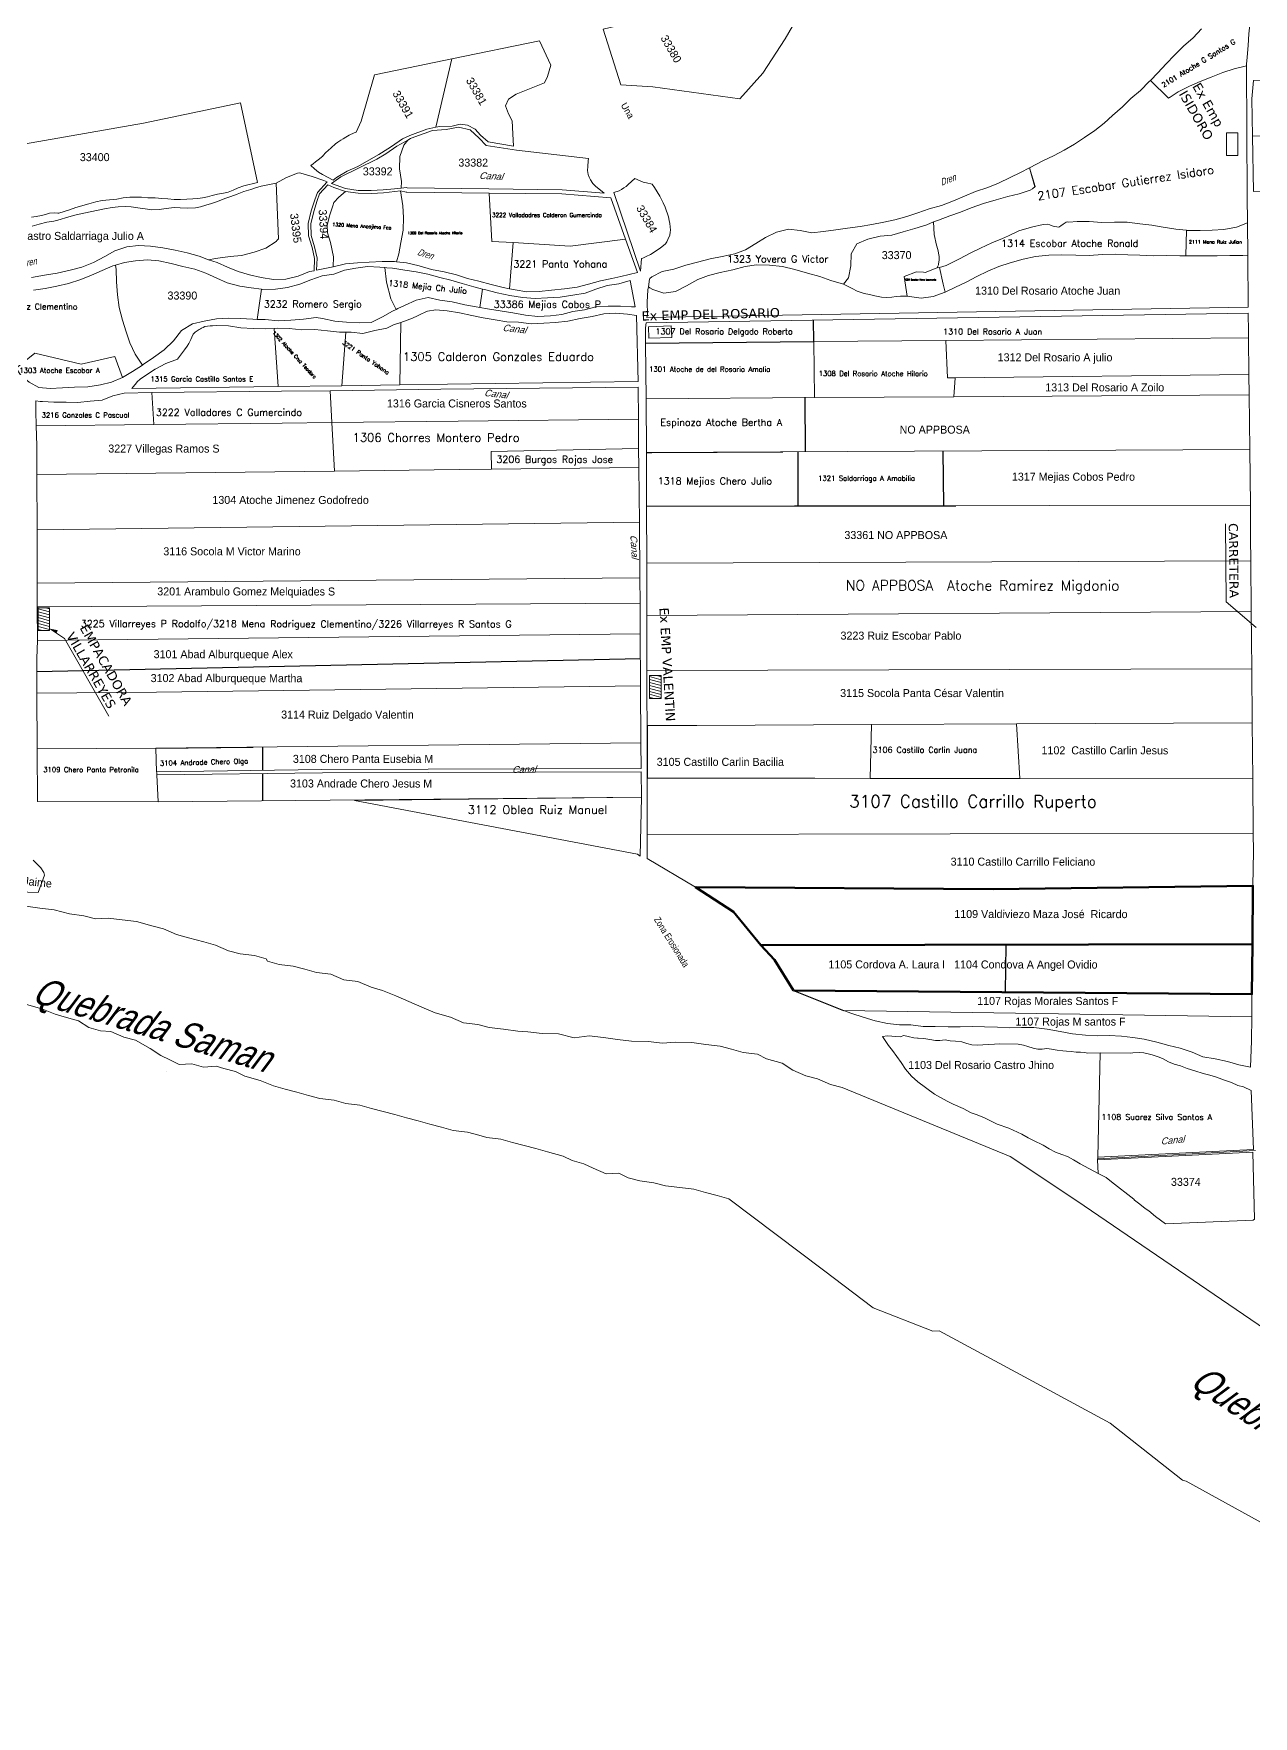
# Model space of a CAD drawing. Header units: metres. Extents: x 278 to 15006, y -2322 to 4522.
# Drawn here: x 11308 to 12379, y -2153 to -676 of the extents above; entities that cross this region are included whole.
import ezdxf

# ---------------------------------------------------------------- set-up
doc = ezdxf.new("R2010")
doc.units = ezdxf.units.M
doc.header["$LTSCALE"] = 25.4
doc.header["$MEASUREMENT"] = 0
for name, color, linetype in [('05', 7, 'Continuous'), ('24', 7, 'Continuous'), ('51', 7, 'Continuous'), ('52', 7, 'Continuous'), ('PARCELAS', 3, 'Continuous'), ('TXTPARCEL', 7, 'Continuous')]:
    doc.layers.add(name, color=color, linetype=linetype)
for name, color, linetype, lineweight in [('cable via', 32, 'Continuous', 30), ('MANZANAS', 6, 'Continuous', 18), ('MARGEN', 224, 'Continuous', 60)]:
    doc.layers.add(name, color=color, linetype=linetype, lineweight=lineweight)
doc.styles.add('L120', font='simplex', dxfattribs={"height": 3})
doc.styles.add('L140', font='simplex', dxfattribs={"height": 3.6})
doc.styles.add('L175', font='simplex', dxfattribs={"height": 4.4})
doc.styles.add('L200', font='simplex', dxfattribs={"height": 5.1})
doc.styles.add('L240', font='simplex', dxfattribs={"height": 6.1})
doc.styles.add('L290', font='simplex', dxfattribs={"height": 7.4})
doc.styles.add('L350', font='simplex', dxfattribs={"height": 8.9})
doc.styles.add('L425', font='simplex', dxfattribs={"height": 10.8})
doc.styles.add('L50', font='simplex', dxfattribs={"height": 1.3})
doc.styles.add('ROMANS', font='romans.shx')

msp = doc.modelspace()

# ---------------------------------------------------------------- hatches: boundary and pattern name
at = {"layer": 'cable via', "lineweight": 20}
h = msp.add_hatch(dxfattribs=at)
h.set_pattern_fill('ANSI31', color=0, scale=20, angle=-60.1371, style=0)
h.set_pattern_definition([(344.86287, (9938.3109, -86.5238), (0.6528253, 2.413259), [])])
h.paths.add_polyline_path([(11321.9, -1179.8), (11311.9, -1179.8), (11311.9, -1199.8), (11321.9, -1199.8)])
msp.add_hatch(color=0, dxfattribs=at).paths.add_polyline_path([(11327.7, -1201.8), (11328.7, -1199.7), (11322.7, -1198.5)])
h = msp.add_hatch(dxfattribs=at)
h.set_pattern_fill('ANSI31', color=0, scale=20, angle=-60.1371, style=0)
h.set_pattern_definition([(344.86287, (10475.282, -146.0172), (0.6528253, 2.413259), [])])
h.paths.add_polyline_path([(11858.9, -1239.3), (11848.9, -1239.3), (11848.9, -1259.3), (11858.9, -1259.3)])

# ---------------------------------------------------------------- linework, layer by layer
at = {"layer": '05', "color": 0, "linetype": 'Continuous', "lineweight": 13}
for p, q in [((11625.9, -1520.5), (11614.4, -1515.6)), ((11637.4, -1525.4), (11625.9, -1520.5)), ((11425, -1587.1), (11424.8, -1587)), ((12242.3, -1663.6), (12380.8, -1656.3))]:
    msp.add_line(p, q, dxfattribs=at)
for points in [[(11614.4, -1515.6), (11604.2, -1512.8), (11592.7, -1507.9), (11580.3, -1506.3), (11568.8, -1501.4), (11556.4, -1499.9), (11546.2, -1497.1), (11535.9, -1494.3), (11523.5, -1492.8), (11513.3, -1490), (11512, -1487.9), (11501.8, -1485.1), (11489.4, -1483.6), (11479.2, -1480.8), (11467.7, -1475.9), (11457.4, -1473.1), (11443.8, -1469.4), (11433.5, -1466.6), (11422.1, -1461.7), (11411.8, -1458.9), (11398.2, -1455.2), (11385.8, -1453.7), (11373.4, -1452.2), (11362.2, -1452.8), (11352, -1450.1), (11339.5, -1448.5), (11325.9, -1444.9), (11313.5, -1443.3), (11301.1, -1441.8)], [(11301.6, -1528), (11315.2, -1531.7), (11326.7, -1536.6), (11336.9, -1539.4), (11347.2, -1542.2), (11356.5, -1548.3), (11366.7, -1551.1), (11375.7, -1551.7), (11387.2, -1556.7), (11397.5, -1559.4), (11410.2, -1566.5), (11419.5, -1572.7), (11427.6, -1576.7), (11435.6, -1580.7), (11446.8, -1580.1), (11457, -1582.9), (11468.2, -1582.2), (11475, -1584.1), (11485.3, -1586.9), (11493.3, -1590.9), (11507, -1594.6), (11518.5, -1599.5), (11528.7, -1602.3), (11539, -1605), (11549.2, -1607.8), (11559.4, -1610.6), (11571.8, -1612.1), (11582.1, -1614.9), (11594.5, -1616.4), (11604.7, -1619.2), (11615, -1621.9), (11625.2, -1624.7), (11635.4, -1627.5), (11645.7, -1630.2), (11655.9, -1633), (11666.1, -1635.8), (11676.4, -1638.6), (11688.8, -1640.1), (11699, -1642.8), (11705.9, -1644.7), (11718.3, -1646.2), (11728.5, -1649), (11738.7, -1651.8), (11749, -1654.5), (11759.2, -1657.3), (11772.9, -1661), (11780.9, -1665), (11791.2, -1667.8), (11799.2, -1671.8), (11810.7, -1676.7), (11821.9, -1676.1), (11830, -1680.1), (11840.2, -1682.9), (11852.6, -1684.4), (11862.9, -1687.2), (11875.3, -1688.7), (11887.7, -1690.2), (11897.9, -1693), (11908.1, -1695.7), (11918.4, -1698.5)], [(11898.3, -1563.1), (11885.9, -1561.5), (11871.3, -1561.2), (11860.1, -1561.9), (11847.7, -1560.4), (11833.1, -1560.1), (11820.7, -1558.6), (11808.3, -1557), (11795.9, -1555.5), (11782.6, -1557.4), (11768.9, -1553.7), (11754.4, -1553.4), (11741.9, -1551.9), (11733, -1551.3), (11720.5, -1549.8), (11708.1, -1548.2), (11697.9, -1545.5), (11685.5, -1544), (11674, -1539), (11660.4, -1535.3), (11648.9, -1530.4), (11637.4, -1525.4)], [(11898.3, -1563.1), (11910.7, -1564.6), (11920.9, -1567.3), (11931.1, -1570.1), (11943.5, -1571.6), (11951.6, -1575.7), (11965.3, -1579.4), (11974.6, -1585.5), (11986.1, -1590.5), (11996.3, -1593.2), (12007.8, -1598.2), (12018, -1600.9)], [(12018, -1600.9), (12165.5, -1661.5), (12224, -1700.3), (12434, -1843.5), (12589, -1947.7), (12594, -1956.4), (12688.4, -2020.4), (12771, -2073.8)], [(12045.1, -1794.2), (12001.6, -1761.3), (11918.4, -1698.5), (11908.1, -1695.7), (11897.9, -1693), (11887.7, -1690.2), (11875.3, -1688.7), (11862.9, -1687.2), (11852.6, -1684.4)], [(12045.1, -1794.2), (12097.5, -1814.7), (12103.1, -1814.4), (12178.2, -1854.9), (12253.4, -1895.4), (12316.7, -1945.5), (12320.1, -1946.4), (12391.9, -1985.9), (12449.6, -2016.2), (12511.4, -2058.6), (12567.3, -2095.6), (12577.8, -2104), (12643.4, -2152.9)]]:
    msp.add_lwpolyline(points, dxfattribs=at)
at = {"layer": '24', "color": 0, "linetype": 'Continuous', "lineweight": 13}
msp.add_line((12103.3, -881), (12101.3, -881.5), dxfattribs=at)
at = {"layer": 'cable via', "color": 0, "lineweight": 20}
for p, q in [((12354.7, -1106), (12355.2, -1174.6)), ((12355.2, -1174.6), (12381.4, -1197)), ((11335.1, -1206.7), (11322.7, -1198.5)), ((11322.7, -1198.5), (11328.7, -1199.7)), ((11328.7, -1199.7), (11327.7, -1201.8)), ((11374, -1274.8), (11335.1, -1206.7))]:
    msp.add_line(p, q, dxfattribs=at)
for points in [[(12355.4, -762.8), (12365.4, -762.8), (12365.4, -782.8), (12355.4, -782.8)], [(11848.3, -943.2), (11847.9, -933.2), (11867.8, -932.4), (11868.3, -942.4)], [(11311.9, -1179.8), (11321.9, -1179.8), (11321.9, -1199.8), (11311.9, -1199.8)], [(11848.9, -1239.3), (11858.9, -1239.3), (11858.9, -1259.3), (11848.9, -1259.3)]]:
    msp.add_lwpolyline(points, close=True, dxfattribs=at)
at = {"layer": 'MANZANAS', "color": 0, "linetype": 'Continuous', "lineweight": 13}
msp.add_line((12103.3, -881), (12101.3, -881.5), dxfattribs=at)
at = {"layer": 'MARGEN', "color": 0, "linetype": 'Continuous', "lineweight": 13}
msp.add_lwpolyline([(11846.3, -1140.7), (12376.7, -1138.6), (12376.4, -1119), (12376.4, -1089.7), (11846.2, -1090.6), (11846.3, -1140.7)], close=True, dxfattribs=at)
at = {"layer": 'PARCELAS', "color": 0}
for p, q in [((11993, -946.1), (11992.7, -927.3)), ((11845.3, -947.4), (11993, -946.1)), ((11845.3, -947.4), (11845.3, -947.4)), ((11845.3, -947.4), (11845.3, -947.4)), ((11985.9, -1042.7), (11985.6, -994.9)), ((11993.8, -995.3), (11993.8, -995.3)), ((11993.8, -995.3), (11993.8, -995.3)), ((11993.8, -995.3), (11993.8, -995.3)), ((11993.8, -995.3), (11993.8, -995.3)), ((11846.1, -1043.4), (11846.1, -1043.4)), ((11846.1, -1043.4), (11846.1, -1043.4)), ((11846.1, -1043.4), (11846.1, -1043.4)), ((11846.1, -1043.4), (11846.1, -1043.4)), ((11846.1, -1043.4), (11846.1, -1043.4)), ((11846.1, -1043.4), (11846.1, -1043.4)), ((11846.1, -1043.4), (11846.1, -1043.4)), ((11846.1, -1043.4), (11846.1, -1043.4)), ((11846.1, -1043.4), (11846.1, -1043.4)), ((11846.1, -1043.4), (11846.1, -1043.4)), ((11846.1, -1043.4), (11846.1, -1043.4)), ((11846.1, -1043.4), (11846.1, -1043.4)), ((11846.1, -1043.4), (11846.1, -1043.4)), ((11846.1, -1043.4), (11846.1, -1043.4)), ((11846.1, -1043.4), (11846.1, -1043.4)), ((11846.1, -1043.4), (11846.1, -1043.4)), ((11846.1, -1043.4), (11846.1, -1043.4)), ((11846.1, -1043.4), (11846.1, -1043.4)), ((11846.1, -1043.4), (11846.1, -1043.4)), ((11846.1, -1043.4), (11846.1, -1043.4)), ((11846.1, -1043.4), (11846.1, -1043.4)), ((11846.1, -1043.4), (11846.1, -1043.4)), ((11846.1, -1043.4), (11846.1, -1043.4)), ((11846.1, -1043.4), (11846.1, -1043.4)), ((11846.1, -1043.4), (11846.1, -1043.4)), ((11846.1, -1043.4), (11846.1, -1043.4)), ((11846.1, -1043.4), (11846.1, -1043.4)), ((11846.1, -1043.4), (11846.1, -1043.4)), ((11846.1, -1043.4), (11846.1, -1043.4)), ((11846.1, -1043.4), (11846.1, -1043.4)), ((11846.1, -1043.4), (11846.1, -1043.4)), ((11846.1, -1043.4), (11846.1, -1043.4)), ((11846.1, -1043.4), (11846.1, -1043.4)), ((11846.1, -1043.4), (11846.1, -1043.4)), ((11846.1, -1043.4), (11846.1, -1043.4)), ((11846.1, -1043.4), (11846.1, -1043.4)), ((11846.1, -1043.4), (11846.1, -1043.4)), ((11846.1, -1043.4), (11846.1, -1043.4)), ((11846.1, -1043.4), (11846.1, -1043.4)), ((11846.1, -1043.4), (11846.1, -1043.4)), ((11846.1, -1043.4), (11846.1, -1043.4)), ((11846.1, -1043.4), (11846.1, -1043.4)), ((11846.1, -1043.4), (11846.1, -1043.4)), ((11846.1, -1043.4), (11850.9, -1043.4)), ((11850.9, -1043.4), (11965.9, -1042.8)), ((11979.4, -1090.3), (11979.3, -1042.8)), ((12107.2, -1090.2), (12106.6, -1042.1)), ((12126.6, -1042), (12126.6, -1042)), ((11846.2, -1090.6), (11976.1, -1090.4)), ((11976.1, -1090.4), (12117.9, -1090.2)), ((11976.1, -1090.4), (11976.1, -1090.4)), ((12117.9, -1090.2), (12117.9, -1090.2)), ((11311.9, -1179.8), (11311.1, -1178.8)), ((11311.1, -1178.8), (11311.1, -1178.8)), ((11311.1, -1178.8), (11311.1, -1178.8)), ((11311.1, -1178.8), (11311.1, -1178.8)), ((11311.1, -1178.8), (11311.1, -1178.8)), ((11311.1, -1178.8), (11311.1, -1178.8)), ((11311.2, -1208.5), (11311.2, -1208.5)), ((11311.2, -1208.5), (11311.2, -1208.5)), ((11311.2, -1208.5), (11311.2, -1208.5)), ((11311.2, -1208.5), (11311.2, -1208.5)), ((11311.2, -1208.5), (11311.2, -1208.5)), ((11311.2, -1208.5), (11311.2, -1208.5)), ((11311.2, -1208.5), (11311.2, -1208.5)), ((11311.2, -1208.5), (11311.2, -1208.5)), ((11311.2, -1208.5), (11311.2, -1208.5)), ((11311.2, -1208.5), (11311.2, -1208.5)), ((11311.2, -1208.5), (11311.2, -1208.5)), ((11311.2, -1208.5), (11311.2, -1208.5)), ((11311.2, -1208.5), (11311.2, -1208.5)), ((11311.2, -1208.5), (11311.2, -1208.5)), ((11311.2, -1208.5), (11311.2, -1208.5)), ((11311.2, -1208.5), (11311.2, -1208.5)), ((11311.2, -1208.5), (11311.2, -1208.5)), ((11311.2, -1208.5), (11311.2, -1208.5)), ((11311.2, -1208.5), (11311.2, -1208.5)), ((11311.2, -1208.5), (11311.2, -1208.5)), ((11311.2, -1208.5), (11311.2, -1208.5)), ((11311.2, -1208.5), (11311.2, -1208.5)), ((11415.3, -1303), (11500.6, -1302)), ((11946.5, -1475.8), (11946.5, -1475.8)), ((11946.5, -1475.8), (11946.5, -1475.8)), ((12161.3, -1517), (12161.9, -1475.8)), ((11975.1, -1515.8), (12019.2, -1533.4)), ((11975.1, -1515.8), (12110.6, -1516.9))]:
    msp.add_line(p, q, dxfattribs=at)
at = {"layer": 'PARCELAS', "color": 0, "linetype": 'Continuous', "lineweight": 13}
for p, q in [((11309.8, -1007.1), (11309.9, -998.2)), ((11309.9, -998.2), (11313.8, -998.6)), ((11313.8, -998.6), (11315.6, -998.7)), ((11315.6, -998.7), (11325.8, -999.4)), ((11325.8, -999.4), (11336.4, -999.2)), ((11336.4, -999.2), (11346.8, -999.7)), ((11346.8, -999.7), (11357.7, -998.5)), ((11357.7, -998.5), (11368, -997.4)), ((11368, -997.4), (11377.5, -993.7)), ((11377.5, -993.7), (11387.4, -991.3)), ((11387.4, -991.3), (11411.6, -990.9)), ((11411.6, -990.9), (11413.4, -1019)), ((11310.1, -1020.1), (11309.8, -1007.1)), ((11413.4, -1019), (11310.1, -1020.1)), ((11413.4, -1019), (11413.4, -1019))]:
    msp.add_line(p, q, dxfattribs=at)
at = {"layer": 'PARCELAS', "color": 2}
for p, q in [((11846.8, -1283.4), (11846.7, -1329.2)), ((11508.8, -1302.1), (11508.8, -1322.4)), ((11508.8, -1325.2), (11509, -1349.3))]:
    msp.add_line(p, q, dxfattribs=at)
at = {"layer": 'PARCELAS', "color": 0, "linetype": 'Continuous', "lineweight": 13}
for points in [[(11928.1, -732.9), (11851.8, -722.5), (11823.6, -720.8), (11808, -671.8), (11972.5, -632.6), (11982, -656.2), (11968, -680.3), (11948.4, -710.4), (11928.1, -732.9)], [(11661, -758), (11675.3, -698), (11752.2, -682.2), (11762.2, -703.4), (11759.3, -713.4), (11756.7, -719), (11731.6, -729), (11724.9, -733.3), (11722.2, -739.3), (11724.9, -746.3), (11728.3, -752.2), (11728.7, -763.6), (11729.4, -774.6), (11707.2, -770.7), (11700.3, -765), (11695.7, -759.5), (11689, -756.2), (11682.4, -755.3), (11675.5, -756.9), (11664.7, -757.3), (11661, -758)], [(11675.3, -698), (11661, -758), (11653.1, -759.6), (11638.2, -765.1), (11638.2, -765.1), (11631.9, -768.1), (11622.1, -774.9), (11613.3, -780.4), (11611.1, -781.8), (11602.4, -786.8), (11592.5, -792.3), (11583.4, -796.6), (11574, -802.1), (11571.1, -804.5), (11561.7, -799.3), (11558.2, -797.5), (11554.6, -794.6), (11551.5, -791.4), (11553.4, -790.1), (11555.4, -788.3), (11557.7, -786.5), (11561.8, -783.2), (11561.8, -783.2), (11561.9, -783.1), (11564.6, -780.2), (11566.6, -778.3), (11569.2, -775.9), (11573, -772.6), (11575, -771), (11577.6, -769.4), (11579.8, -768), (11582, -766.7), (11585.1, -765), (11589.5, -762.9), (11591.3, -762.3), (11595.5, -752.5), (11607.4, -712), (11645.7, -704.1), (11675.3, -698)], [(12288.6, -716.8), (12287.6, -717.8), (12279.9, -725.7), (12271.4, -732.8), (12264.2, -739.9), (12255.4, -747.5), (12248, -754.5), (12239.9, -760.7), (12230.9, -766.9), (12221.9, -772.8), (12212.9, -778.2), (12203.6, -783), (12194.3, -787.5), (12182.4, -793.6), (12187.5, -810), (12185.1, -812.1), (12183.2, -813.3), (12173.4, -816.5), (12163.4, -818.7), (12153.2, -821.7), (12142.1, -824.8), (12131.2, -828.6), (12121.8, -832.6), (12112.4, -835.6), (12102.5, -839.6), (12098.1, -841), (12098.7, -852.2), (12100.9, -861.5), (12102, -865.3), (12103, -871.5), (12103, -874), (12102.8, -876.8), (12102.6, -877.5), (12102.5, -878.1), (12102.5, -878.7), (12102.4, -879.4), (12102, -880), (12101.3, -881.5), (12103.3, -881), (12109.3, -879.4), (12111.7, -878.2), (12121, -873.5), (12130.3, -868.6), (12139.4, -864.2), (12149.4, -859.5), (12158.8, -855.6), (12164.1, -853.4), (12173, -848.9), (12184.2, -845.8), (12194.6, -843.2), (12198.2, -842.9), (12200.3, -843.5), (12202.4, -844.4), (12204.2, -845), (12206.6, -845.5), (12208.3, -845.6), (12209.9, -844.6), (12212.1, -843), (12214.6, -841.4), (12216.2, -840.9), (12216.9, -841.3), (12224.3, -840.8), (12234.8, -840.6), (12246.1, -841.6), (12257.2, -841.3), (12268.3, -841.4), (12279.3, -842.8), (12289.9, -843.8), (12299.9, -845.6), (12311, -847.3), (12320.3, -848.4), (12321, -848.5), (12332.2, -848.7), (12343, -848.2), (12353, -847.6), (12364.2, -845.7), (12373.8, -841.9), (12373.6, -818.8), (12373.1, -704), (12362.1, -706.6), (12352.3, -710), (12342, -714), (12332.3, -717.8), (12323, -721.8), (12313.1, -726.9), (12306, -731.5), (12305.5, -731.8), (12304.6, -732.4), (12288.6, -716.8)], [(12379.2, -716.9), (12486.1, -715.1), (12694.9, -711.6), (12910.4, -706.4), (12910.1, -754.5), (12910.3, -755.8), (12378.3, -765.8), (12377.8, -733.1), (12379.2, -716.9)], [(11809, -815.9), (11801.4, -809.7), (11799.1, -807.4), (11796.9, -804), (11795.7, -801.7), (11794.8, -799.5), (11794.2, -795.9), (11794.6, -792.3), (11795, -787.5), (11795.2, -785.3), (11795.1, -785.3), (11732, -778.2), (11705.2, -774), (11699.3, -767.4), (11691.2, -760.1), (11680.9, -758), (11670.1, -759.8), (11658.2, -760.8), (11639.5, -767.5), (11639, -767.8), (11636.4, -769.2), (11633.1, -773.8), (11629.4, -783.7), (11629.2, -794.6), (11631.1, -805.7), (11630.8, -811.3), (11635.3, -810.9), (11636.1, -811), (11707.8, -812), (11772, -812.8), (11809, -815.9)], [(12910.3, -755.8), (12378.3, -765.8), (12379.1, -814.3), (12691.8, -807.9), (12910.8, -803.4), (12910.3, -755.8)], [(11636.4, -769.2), (11633.1, -773.8), (11629.4, -783.7), (11629.2, -794.6), (11631.1, -805.7), (11630.8, -811.3), (11624.9, -811.9), (11614.8, -813), (11604.3, -813.6), (11593, -813.4), (11581.8, -811.7), (11569.6, -807.3), (11577.6, -801.6), (11609.4, -786.1), (11617.2, -781.2), (11626.8, -774.5), (11636.4, -769.2)], [(12182.4, -793.6), (12174.7, -797.7), (12165.5, -802.2), (12155.1, -807), (12145.9, -810.8), (12135, -814.4), (12125.5, -818.4), (12115.6, -822.5), (12105.3, -826.5), (12094.4, -829.6), (12084.3, -833.1), (12074.7, -836.4), (12064.2, -839.2), (12054.5, -841.4), (12043.9, -843.4), (12033.7, -845), (12022.7, -846.5), (12012.3, -848), (12001.6, -849.5), (11991.3, -850.5), (11981.1, -848.5), (11970.7, -847.5), (11960.2, -850), (11950.5, -854.6), (11942, -860), (11933.2, -865.7), (11923.6, -869.2), (11912.6, -871.4), (11902.1, -873.4), (11891, -876.3), (11880.7, -879.1), (11870.1, -882.5), (11860, -884.5), (11850.8, -889.2), (11849, -890.8), (11848.9, -891.3), (11847.9, -897.9), (11849, -898.8), (11851.6, -900.3), (11861.3, -903.6), (11871.5, -902), (11881.4, -897.2), (11891.1, -891.7), (11900.7, -888.1), (11910.8, -885.6), (11921.9, -883.2), (11932.7, -880.1), (11942.8, -878.7), (11954, -878.9), (11965.5, -880.3), (11976.5, -882.8), (11987.4, -886.1), (11998.4, -889), (12007.9, -892.4), (12019, -895.7), (12023.6, -890.2), (12025.5, -879.5), (12025.8, -869.2), (12030.9, -860.4), (12040.4, -856.1), (12051.2, -853.6), (12061.5, -852.7), (12071.6, -849.9), (12081.9, -846.9), (12092.4, -843.6), (12098.1, -841), (12102.5, -839.6), (12112.4, -835.6), (12121.8, -832.6), (12131.2, -828.6), (12142.1, -824.8), (12153.2, -821.7), (12163.4, -818.7), (12173.4, -816.5), (12183.2, -813.3), (12185.1, -812.1), (12187.2, -810.2), (12182.4, -793.6)], [(11461.5, -874.2), (11467.5, -873.1), (11469.7, -872.8), (11480.5, -871.4), (11490.6, -870.4), (11501.6, -867.5), (11511.7, -864.1), (11520.8, -858.3), (11521.9, -857.1), (11523, -856), (11520.9, -807.1), (11530.1, -802), (11539.6, -798.2), (11541.7, -798.1), (11542.6, -798.3), (11552.6, -801.3), (11562.8, -804.6), (11565.8, -805.8), (11557.1, -815.2), (11554.8, -821.6), (11551.8, -831.4), (11549.1, -842.4), (11549.4, -853.3), (11552.5, -863.5), (11554.7, -873.1), (11554.3, -883.9), (11550.2, -884.7), (11540.1, -888.6), (11529.5, -891.4), (11518.5, -891.7), (11507.8, -889.8), (11497.5, -887.5), (11487.5, -884.7), (11478.2, -880.7), (11469.1, -876.6), (11461.5, -874.2)], [(11571, -880.4), (11571.4, -871.6), (11568.5, -859.2), (11565.9, -850.7), (11565.7, -844.2), (11567.8, -835.8), (11570.6, -826.8), (11571.6, -823.9), (11576, -819.2), (11581.7, -814.4), (11571.5, -810.7), (11566.2, -808.6), (11559, -816.3), (11556.9, -822.3), (11553.9, -831.9), (11551.3, -842.7), (11551.6, -853), (11554.6, -862.9), (11556.9, -872.9), (11556.4, -883.4), (11571, -880.4)], [(11840.8, -884.3), (11841.6, -873.1), (11842.9, -872.8), (11845.9, -871.4), (11849.6, -869.7), (11858.2, -864.1), (11862.8, -860.4), (11864.1, -858.4), (11865, -856.6), (11866.6, -852.8), (11867, -850.1), (11867.2, -848.3), (11867, -845.5), (11866.6, -842.3), (11866.1, -839.8), (11865.4, -836.7), (11862.5, -828), (11860.8, -824.2), (11857.9, -818.4), (11853.2, -810.9), (11851, -807.8), (11846.1, -806.8), (11843.3, -806.1), (11835.8, -802.8), (11829.9, -808.3), (11828.2, -809.9), (11826.2, -811.2), (11824.1, -812.5), (11822, -813.8), (11817.3, -815.3), (11840.8, -884.3)], [(11571, -880.4), (11571.4, -871.6), (11568.5, -859.2), (11565.9, -850.7), (11565.7, -844.2), (11567.8, -835.8), (11570.6, -826.8), (11571.6, -823.9), (11576, -819.2), (11581.7, -814.4), (11593, -815.9), (11604.5, -816.2), (11615.1, -815.6), (11630.2, -813.9), (11632.2, -826.9), (11632.7, -837.1), (11632.3, -848.2), (11630.4, -859), (11628.5, -869.1), (11626.7, -876), (11624.7, -875.8), (11614.1, -875.8), (11602.7, -876.3), (11592.4, -876.9), (11581.7, -877.8), (11571, -880.4)], [(11728.9, -859.2), (11725.7, -899.7), (11720.2, -898.6), (11709.7, -896.1), (11699, -893.1), (11689, -890.8), (11679.3, -887.6), (11668.4, -885), (11657.3, -882.8), (11646.5, -879.6), (11635.4, -876.9), (11626.7, -876), (11628.5, -869.1), (11630.4, -859), (11632.3, -848.2), (11632.7, -837.1), (11632.2, -826.9), (11630.2, -813.9), (11635.2, -814.8), (11635.7, -814.9), (11708, -815.9), (11710.3, -858.3), (11728.9, -859.2)], [(11827.7, -856.2), (11814.7, -819.9), (11771.8, -816.3), (11708, -815.9), (11710.3, -858.3), (11728.9, -859.2), (11779, -862.2), (11827.7, -856.2)], [(12101.3, -881.5), (12098.9, -882.1), (12090.8, -885.5), (12089.4, -885.3), (12083.3, -885), (12072.5, -889.1), (12075.1, -906.3), (12069.2, -906.3), (12065.5, -906.4), (12061.7, -907), (12056.7, -907.3), (12052.4, -907.1), (12046.7, -906), (12042, -904.7), (12037.2, -903.8), (12031.1, -901.8), (12026.6, -899.6), (12019, -895.7), (12023.6, -890.2), (12025.5, -879.5), (12025.8, -869.2), (12030.9, -860.4), (12040.4, -856.1), (12051.2, -853.6), (12061.5, -852.7), (12071.6, -849.9), (12081.9, -846.9), (12092.4, -843.6), (12098.1, -841), (12098.7, -852.2), (12100.9, -861.5), (12102, -865.3), (12103, -871.5), (12103, -874), (12102.8, -876.8), (12102.6, -877.5), (12102.5, -878.1), (12102.5, -878.7), (12102.4, -879.4), (12102, -880), (12101.3, -881.5)], [(12103.3, -881), (12109.3, -879.4), (12111.7, -878.2), (12121, -873.5), (12130.3, -868.6), (12139.4, -864.2), (12149.4, -859.5), (12158.8, -855.6), (12164.1, -853.4), (12173, -848.9), (12184.2, -845.8), (12194.6, -843.2), (12198.2, -842.9), (12200.3, -843.5), (12202.4, -844.4), (12204.2, -845), (12206.6, -845.5), (12208.3, -845.6), (12209.9, -844.6), (12212.1, -843), (12214.6, -841.4), (12216.2, -840.9), (12216.9, -841.3), (12224.3, -840.8), (12234.8, -840.6), (12246.1, -841.6), (12257.2, -841.3), (12268.3, -841.4), (12279.3, -842.8), (12289.9, -843.8), (12299.9, -845.6), (12311, -847.3), (12320.3, -848.4), (12319.9, -870.9), (12314.6, -870.9), (12302.8, -870.5), (12291.2, -870.7), (12279.5, -870.1), (12268.9, -870), (12258.1, -869.5), (12246.7, -869.8), (12234.9, -870.4), (12223.2, -870.3), (12211, -869.9), (12199.4, -870.3), (12187.7, -871.4), (12176.9, -873.9), (12165.5, -877.1), (12155.4, -880.2), (12145.8, -884.4), (12136.1, -888.9), (12126.8, -893.8), (12117.6, -898.3), (12108.5, -902.8), (12106.8, -895.8), (12103.3, -881)], [(12320.3, -848.4), (12319.9, -870.9), (12325.2, -870.9), (12335.4, -870.9), (12347.2, -870.7), (12358.4, -870.6), (12369.9, -870.4), (12374.1, -870.1), (12373.8, -841.9), (12364.2, -845.7), (12353, -847.6), (12343, -848.2), (12332.2, -848.7), (12321, -848.5), (12320.3, -848.4)], [(11728.9, -859.2), (11779, -862.2), (11827.7, -856.2), (11838.1, -885.4), (11823.5, -889.1), (11815.7, -890.8), (11805.8, -892.8), (11795.3, -895.8), (11785.1, -898.3), (11774.1, -899.7), (11762.7, -901), (11752, -902), (11741, -902.3), (11730.9, -900.7), (11725.7, -899.7), (11728.9, -859.2)], [(12108.5, -902.8), (12117.6, -898.3), (12126.8, -893.8), (12136.1, -888.9), (12145.8, -884.4), (12155.4, -880.2), (12165.5, -877.1), (12176.9, -873.9), (12187.7, -871.4), (12199.4, -870.3), (12211, -869.9), (12223.2, -870.3), (12234.9, -870.4), (12246.7, -869.8), (12258.1, -869.5), (12268.9, -870), (12279.5, -870.1), (12291.2, -870.7), (12302.8, -870.5), (12314.6, -870.9), (12319.9, -870.9), (12325.2, -870.9), (12335.4, -870.9), (12347.2, -870.7), (12358.4, -870.6), (12369.9, -870.4), (12374.1, -870.1), (12374.6, -916), (11846.5, -924.9), (11846.9, -921.9), (11846.6, -911.5), (11847.4, -900.7), (11847.9, -897.9), (11849, -898.8), (11851.6, -900.3), (11861.3, -903.6), (11871.5, -902), (11881.4, -897.2), (11891.1, -891.7), (11900.7, -888.1), (11910.8, -885.6), (11921.9, -883.2), (11932.7, -880.1), (11942.8, -878.7), (11954, -878.9), (11965.5, -880.3), (11976.5, -882.8), (11987.4, -886.1), (11998.4, -889), (12007.9, -892.4), (12019, -895.7), (12026.6, -899.6), (12031.1, -901.8), (12037.2, -903.8), (12042, -904.7), (12046.7, -906), (12052.4, -907.1), (12056.7, -907.3), (12061.7, -907), (12065.5, -906.4), (12069.2, -906.3), (12075.1, -906.3), (12087.4, -908), (12097.9, -906.6), (12108.5, -902.8)], [(11504.3, -926.6), (11508.1, -900), (11499, -899), (11489.1, -897.5), (11478, -894.6), (11468.7, -890.4), (11459.2, -886.1), (11449.5, -882.5), (11439, -880.1), (11428.8, -877.7), (11418, -875.2), (11407.8, -874.4), (11397.5, -875.3), (11387.6, -876.8), (11379.9, -878.9), (11380.4, -882.8), (11380.6, -893.7), (11381.5, -905), (11383, -916.2), (11385.9, -927.2), (11389.1, -937.4), (11392.3, -947.2), (11397.2, -957.1), (11403.4, -966.8), (11404.1, -966.3), (11413.3, -960), (11422.7, -953.4), (11430.7, -945.3), (11437.8, -936.4), (11447.4, -930.4), (11457.7, -928.3), (11468.4, -926.2), (11479.1, -925.4), (11489.2, -925.9), (11500.5, -926.5), (11504.3, -926.6)], [(11504.3, -926.6), (11511.3, -926.7), (11522.7, -927.8), (11533.7, -927.4), (11544.8, -926.3), (11556, -925), (11561.7, -925.7), (11572.4, -928.1), (11582.8, -929.1), (11594.2, -929.5), (11604.4, -929.4), (11614.4, -924.5), (11623.2, -919.3), (11626.3, -917.9), (11621.6, -908.5), (11617.9, -894), (11616.3, -881.1), (11612, -880.8), (11601, -880.2), (11590.9, -881.6), (11580.9, -883.4), (11571.5, -887), (11561.4, -888.5), (11551.3, -891.9), (11541.7, -895.7), (11530.9, -898.5), (11520.4, -900.2), (11509.2, -900.4), (11508.1, -900), (11504.3, -926.6)], [(11621.6, -908.5), (11626.3, -917.9), (11627.8, -917.1), (11633.7, -914.3), (11644, -909.6), (11654.5, -907.4), (11664.7, -909.6), (11675.4, -911.3), (11686.5, -913.8), (11696.6, -915.7), (11699.9, -916.2), (11702.2, -900.1), (11694.4, -898.1), (11684.4, -895.2), (11674.3, -892.3), (11664.6, -889.9), (11654.2, -886.9), (11643.9, -884.9), (11634, -883.3), (11625, -882), (11623.1, -881.7), (11618, -881.3), (11616.3, -881.1), (11617.9, -894), (11621.6, -908.5)], [(12075.1, -906.3), (12072.5, -889.1), (12083.3, -885), (12089.4, -885.3), (12090.8, -885.5), (12098.9, -882.1), (12101.3, -881.5), (12103.3, -881), (12106.8, -895.8), (12108.5, -902.8), (12097.9, -906.6), (12087.4, -908), (12075.1, -906.3)], [(11699.9, -916.2), (11702.2, -900.1), (11704.9, -900.8), (11715, -903.3), (11726.2, -905.7), (11737.2, -907.4), (11748.4, -908.3), (11759.2, -907.6), (11770.3, -907), (11781.3, -905.3), (11792.3, -903.5), (11801.7, -900.2), (11811.5, -897), (11821.7, -895.5), (11831.9, -892.6), (11836.2, -915.5), (11835.2, -915.7), (11834.7, -915.7), (11833.1, -915.7), (11823.2, -915.1), (11812.4, -915.1), (11801.7, -915.7), (11791.7, -918.2), (11781.5, -919.7), (11771.7, -922.3), (11761.7, -923.4), (11750.7, -924), (11739.9, -923), (11728.8, -921), (11717.7, -919.2), (11706.5, -917.3), (11699.9, -916.2)], [(11629.6, -984.1), (11630.3, -929.3), (11624, -931.3), (11618.1, -934.3), (11607.5, -936.5), (11597.1, -938.9), (11586.8, -937.8), (11582.2, -937.8), (11578.6, -984.8), (11629.6, -984.1)], [(11630.3, -929.3), (11629.6, -984.1), (11838.8, -981.2), (11837.4, -923.1), (11829.5, -922), (11819.2, -921.1), (11808.6, -921.6), (11798.5, -924.2), (11787.8, -925.7), (11777.1, -928.2), (11766.3, -929.3), (11755.9, -929.9), (11744.9, -930.6), (11733.8, -929.2), (11723.6, -928.8), (11713.3, -926.9), (11702.8, -925.3), (11692.6, -923.1), (11681.8, -921), (11671, -919.2), (11661, -918.1), (11653.8, -919.3), (11651.7, -920.3), (11648, -922), (11645.1, -923.5), (11640.6, -925.6), (11636, -927.4), (11630.3, -929.3)], [(12374.8, -942.7), (12108.9, -945.1), (11993, -946.1), (11845.3, -947.4), (11845.2, -934), (11845.8, -929.7), (12374.6, -921.2), (12374.8, -937.5), (12374.8, -942.7)], [(11519.2, -934.5), (11522.6, -985.6), (11394.3, -987.4), (11398.2, -982.2), (11398.9, -981.5), (11401.5, -979), (11406.3, -975.8), (11414.8, -970.4), (11424.1, -965.4), (11434.4, -961.4), (11440.5, -953.2), (11442.8, -950.1), (11444.3, -947.8), (11446, -944.4), (11446.8, -942.3), (11448.1, -939.6), (11449.8, -937.8), (11451.6, -936.6), (11453.3, -935.5), (11454.4, -934.8), (11455.4, -934.3), (11456.8, -933.7), (11458.4, -932.9), (11463.1, -932.4), (11465, -932.2), (11468.7, -932), (11479, -932.4), (11489.8, -933.9), (11500.7, -934.7), (11511.7, -934.9), (11519.2, -934.5)], [(11582.2, -937.8), (11578.6, -984.8), (11522.6, -985.6), (11519.2, -934.5), (11522.1, -934.4), (11532.4, -934.7), (11543.6, -935.7), (11554.9, -935.5), (11565.9, -936.8), (11576.4, -937.9), (11582.2, -937.8)], [(12108.9, -945.1), (12110.5, -978), (12117.1, -978), (12116, -994.5), (11993.8, -995.3), (11993, -946.1), (12108.9, -945.1)], [(12117.1, -978), (12375.1, -975), (12374.8, -942.7), (12108.9, -945.1), (12110.5, -978), (12117.1, -978)], [(11292.6, -969.3), (11309, -956.3), (11349.7, -965.8), (11379.3, -959.2), (11385.9, -977.6), (11376.4, -981.7), (11366.6, -984.2), (11355.5, -985.7), (11343.9, -986.2), (11333.4, -986.6), (11322.5, -987.3), (11312.4, -986.4), (11304.1, -981.8), (11296.3, -975.4), (11292.6, -969.3)], [(11993.8, -995.3), (11993, -946.1), (11845.3, -947.4), (11845.7, -996.3), (11993.8, -995.3)], [(11568.2, -989.2), (11569.7, -1017.2), (11526.1, -1017.7), (11413.4, -1019), (11411.6, -990.9), (11525.6, -989.7), (11568.2, -989.2)], [(11839, -1014.2), (11680.8, -1016), (11569.7, -1017.2), (11568.2, -989.2), (11665.4, -988), (11838.8, -986.1), (11839, -1014.2)], [(12117.1, -978), (12375.1, -975), (12375.3, -992.8), (12116, -994.5), (12117.1, -978)], [(12116, -994.5), (12375.3, -992.8), (12375.9, -1040.8), (11846.1, -1043.4), (11845.7, -996.3), (11993.8, -995.3), (12116, -994.5)], [(11569.7, -1017.2), (11572, -1059.8), (11310.7, -1062.8), (11310.6, -1037.2), (11310.1, -1020.1), (11413.4, -1019), (11526.1, -1017.7), (11569.7, -1017.2)], [(11839, -1014.2), (11680.8, -1016), (11569.7, -1017.2), (11572, -1059.8), (11681.5, -1058.5), (11709.9, -1058.2), (11709.7, -1042.5), (11839.2, -1039.9), (11839, -1014.2)], [(11709.9, -1058.2), (11709.7, -1042.5), (11839.2, -1039.9), (11839.3, -1056.7), (11709.9, -1058.2)], [(11846.2, -1090.6), (12376.4, -1089.7), (12375.9, -1040.8), (11846.1, -1043.4), (11846.2, -1052.4), (11846.2, -1090.6)], [(11310.9, -1111.4), (11840, -1104.5), (11839.3, -1056.7), (11709.9, -1058.2), (11681.5, -1058.5), (11572, -1059.8), (11310.7, -1062.8), (11310.9, -1111.4)], [(11311, -1158.3), (11840.3, -1153.4), (11840, -1104.5), (11310.9, -1111.4), (11311, -1158.3)], [(11846.4, -1186.6), (12377.1, -1183), (12376.7, -1138.6), (11846.3, -1140.7), (11846.4, -1186.6)], [(11311.1, -1178.8), (11840.5, -1175.6), (11840.3, -1153.4), (11311, -1158.3), (11311.1, -1178.8)], [(11311.2, -1208.5), (11840.7, -1202.5), (11840.5, -1175.6), (11311.1, -1178.8), (11311.2, -1208.5)], [(11846.5, -1234.7), (12377.6, -1233.5), (12377.1, -1183), (11846.4, -1186.6), (11846.5, -1234.7)], [(11310.8, -1254.8), (11415.8, -1253.9), (11841, -1248.4), (11840.7, -1202.5), (11311.2, -1208.5), (11310.6, -1224.3), (11310.8, -1254.8)], [(12378, -1280.7), (12171.1, -1281.6), (12043.7, -1282.3), (11992.9, -1282.5), (11992.8, -1282.5), (11890.4, -1283), (11846.6, -1283.2), (11846.5, -1257.3), (11846.5, -1234.7), (12377.6, -1233.5), (12378, -1280.7)], [(11415.3, -1303), (11841.3, -1298.2), (11841, -1248.4), (11415.8, -1253.9), (11310.8, -1254.8), (11311, -1303.5), (11415.3, -1303)], [(12042.6, -1329.5), (12043.7, -1282.3), (12171.1, -1281.6), (12173.9, -1329.6), (12042.6, -1329.5)], [(12171.1, -1281.6), (12173.9, -1329.6), (12378.6, -1329.9), (12378, -1280.7), (12171.1, -1281.6)], [(11415.3, -1303), (11841.3, -1298.2), (11841.5, -1320.8), (11561, -1321.6), (11415.9, -1323.8), (11415.3, -1303)], [(11417.4, -1350.1), (11416.1, -1326.3), (11416, -1324.5), (11415.9, -1323.8), (11415.3, -1303), (11311, -1303.5), (11311.2, -1349.9), (11417.4, -1350.1)], [(11628.8, -1348.1), (11841.6, -1346), (11841.5, -1323.9), (11561.5, -1324.7), (11416.1, -1326.3), (11417.4, -1350.1), (11628.8, -1348.1)], [(12378.6, -1329.9), (12173.9, -1329.6), (12042.6, -1329.5), (11994.1, -1329.4), (11893.3, -1329.3), (11846.6, -1329.2), (11846.7, -1378.9), (12378.9, -1377.7), (12378.6, -1329.9)], [(11841.6, -1346), (11589.6, -1348.8), (11838.1, -1395.9), (11840.6, -1397.8), (11841.6, -1346)], [(11889.2, -1425.1), (12150.5, -1426.8), (12378.7, -1423.8), (12379.1, -1393.7), (12378.9, -1377.7), (11846.7, -1378.9), (11846.7, -1399.8), (11889.2, -1425.1)], [(11975.1, -1515.8), (12377.8, -1519), (12377.6, -1533.4), (12377.6, -1538.7), (12019.2, -1533.4), (12006.5, -1528.4), (11995.8, -1523.9), (11975.1, -1515.8)], [(12377.6, -1538.7), (12019.2, -1533.4), (12026.5, -1535.9), (12036.5, -1539.1), (12046.9, -1542.2), (12057.7, -1544.6), (12068.2, -1545.8), (12078.4, -1545.9), (12089, -1547.2), (12099.7, -1547.4), (12110.9, -1547.5), (12121.7, -1547.7), (12132.3, -1547.3), (12143, -1547.6), (12154.4, -1548), (12165.2, -1548.5), (12175.4, -1548.2), (12186.3, -1548.2), (12197.9, -1549.8), (12209.4, -1551.6), (12220.2, -1553.7), (12231.6, -1554.9), (12242.4, -1555.6), (12252.4, -1555.1), (12263.2, -1555.9), (12273.1, -1557.1), (12283.1, -1558.5), (12294.4, -1561.1), (12304.7, -1564), (12314.8, -1566.2), (12325.2, -1569.9), (12334.7, -1573.9), (12345.6, -1575.8), (12356.3, -1578), (12366.4, -1581.1), (12376.4, -1582.9), (12377.3, -1559.8), (12377.6, -1538.7)], [(12244.6, -1570.4), (12242.4, -1662), (12242.3, -1664.5), (12242.7, -1676.4), (12226.9, -1667.8), (12221, -1664.4), (12215.7, -1661.5), (12210.9, -1659.6), (12205.3, -1657.5), (12199.7, -1654.6), (12194.6, -1651.6), (12186, -1647.4), (12181.3, -1645.1), (12175.8, -1641.9), (12171.8, -1640.1), (12168, -1638.4), (12164.4, -1636.7), (12164.4, -1636.7), (12154, -1633), (12148.8, -1630.5), (12142.4, -1627.2), (12135.7, -1624.5), (12131.1, -1623), (12124.2, -1619.4), (12115.5, -1615.4), (12110.2, -1612.9), (12099, -1606.7), (12084.3, -1596), (12078.8, -1590.8), (12073.6, -1584.8), (12069.7, -1578.9), (12062.1, -1568.4), (12058.7, -1563.9), (12055.8, -1559.7), (12053.4, -1556.1), (12057.9, -1555.4), (12068.8, -1556.3), (12072, -1555.3), (12075.9, -1556), (12080.8, -1557.2), (12084, -1557.5), (12084.8, -1557.5), (12089.7, -1557.8), (12095, -1558.8), (12099.8, -1559.5), (12103.7, -1559.5), (12108.4, -1559), (12112.9, -1559.9), (12117.6, -1560.3), (12123, -1560.9), (12127.3, -1562.3), (12131.9, -1563.4), (12137, -1563.6), (12141.6, -1563.4), (12146.1, -1563), (12151.8, -1562.9), (12155.8, -1562.4), (12172.5, -1562.8), (12177.3, -1563.8), (12180.9, -1564.9), (12185.8, -1566.2), (12189.8, -1567.1), (12193.5, -1567.2), (12197.6, -1566.7), (12201.9, -1567.3), (12206.8, -1568.1), (12211.6, -1568.6), (12215, -1569), (12219.2, -1569.3), (12223.4, -1569.7), (12227.2, -1569.7), (12231.1, -1570.2), (12233.3, -1570.8), (12244.6, -1570.4)], [(12244.6, -1570.4), (12242.4, -1662), (12379.2, -1655.3), (12377, -1603.6), (12370.3, -1600.4), (12365.4, -1599), (12359.8, -1596.6), (12353.6, -1594.3), (12346.6, -1591.9), (12340.9, -1590), (12334.9, -1588.5), (12327.7, -1586.1), (12321, -1584.1), (12315, -1581.8), (12309.5, -1580.4), (12304.5, -1578.2), (12299.4, -1575.5), (12295.4, -1573.9), (12290.2, -1572.3), (12286.6, -1571.3), (12283, -1570.4), (12279.2, -1570.1), (12273.1, -1570.3), (12271.3, -1570.8), (12244.6, -1570.4)], [(12242.7, -1676.4), (12249.8, -1680), (12254.4, -1683.7), (12274.2, -1699), (12274.6, -1699.7), (12279.4, -1703.3), (12284.1, -1707.1), (12287.2, -1709.2), (12293, -1714), (12301.8, -1720.4), (12378.8, -1717.3), (12380, -1716.5), (12378.7, -1657.5), (12242.3, -1664.5), (12242.7, -1676.4)]]:
    msp.add_lwpolyline(points, close=True, dxfattribs=at)
for points in [[(12376.3, -665.2), (12375.2, -675.9), (12374.4, -686.3), (12373.7, -696.5), (12373.1, -702.5), (12373.1, -704), (12362.1, -706.6), (12352.3, -710), (12342, -714), (12332.3, -717.8), (12323, -721.8), (12313.1, -726.9), (12306, -731.5), (12305.5, -731.8), (12304.6, -732.4), (12288.6, -716.8), (12288.6, -716.8), (12295.3, -710.3), (12302.6, -702.3), (12309.7, -694.8), (12317.7, -686.7), (12326.2, -679.4), (12333.6, -671.7)], [(11108.2, -806.2), (11404.3, -754.3), (11489.6, -736.4), (11504.5, -806.6), (11492.5, -809.5), (11487.5, -811.2), (11483.3, -813.3), (11478.9, -814.8), (11474.6, -815.7), (11469.4, -816.6), (11464.6, -818), (11460.7, -819), (11456.2, -819.8), (11452, -820.4), (11447.6, -820.7), (11442.5, -821.1), (11437, -821.4), (11431.2, -821.3), (11425.7, -820.9), (11420.6, -820.5), (11414.7, -819.9), (11408.2, -819.8), (11402.8, -819.4), (11397.1, -819.3), (11392.3, -819.2), (11386.5, -819.9), (11381, -821), (11374.5, -821.6), (11368.2, -822.3), (11362.5, -823.4), (11356.4, -825.1), (11345, -828.5), (11339.4, -830.4), (11330.2, -833.3), (11329.2, -833.4), (11326.3, -833), (11322, -833.5), (11318.5, -834.5), (11314.9, -835.3), (11310.3, -836.3), (11306, -837)], [(11306.5, -844.7), (11312.7, -843.1), (11319.6, -841.4), (11325.8, -840.4), (11329.1, -839.4), (11338.7, -836.5), (11345.2, -834.9), (11352, -833.5), (11370.2, -829.6), (11376.8, -828.4), (11382.1, -827.9), (11388.4, -827.6), (11393.5, -827.9), (11399.4, -828.8), (11405.9, -829.7), (11411.6, -830.4), (11418.3, -830.3), (11424.2, -829.3), (11431.3, -828.3), (11436.6, -828.6), (11443.4, -829.1), (11450.1, -828.7), (11454.4, -827.9), (11459.3, -826.4), (11464.1, -824.9), (11469.5, -823), (11475.7, -820.4), (11481.2, -818.6), (11486.7, -816.7), (11492.6, -814.5), (11498.6, -812.6), (11502.7, -811.1), (11507.6, -809.7), (11520.9, -807.1), (11520.9, -807.1), (11523, -856), (11521.9, -857.1), (11520.8, -858.3), (11511.7, -864.1), (11501.6, -867.5), (11490.6, -870.4), (11480.5, -871.4), (11469.7, -872.8), (11467.5, -873.1), (11461.5, -874.2), (11453.4, -871), (11442.7, -868.2), (11432.3, -865.9), (11421.3, -863.8), (11410.6, -862.4), (11400, -861.9), (11389.8, -862.9), (11379.2, -866.5), (11370.5, -871.5), (11360.5, -876.8), (11350.4, -880.8), (11340, -883.5), (11328.7, -886), (11317.6, -887.8), (11306.2, -889.8)], [(11292.6, -969.3), (11309, -956.3), (11349.7, -965.8), (11379.3, -959.2), (11385.9, -977.6), (11394.7, -972.4), (11403.4, -966.8), (11397.2, -957.1), (11392.3, -947.2), (11389.1, -937.4), (11385.9, -927.2), (11383, -916.2), (11381.5, -905), (11380.6, -893.7), (11380.4, -882.8), (11379.9, -878.9), (11379.9, -878.9), (11377.5, -879.7), (11368.1, -883.6), (11358.7, -887.7), (11349.5, -891.7), (11338.6, -895.1), (11328.4, -897.5), (11318, -899.5), (11307.7, -901.1)], [(11307.5, -1401.4), (11309.3, -1403.1), (11314.2, -1408.1), (11316.8, -1412), (11317.5, -1414.5), (11311.8, -1429.7), (11247.2, -1427.5)]]:
    msp.add_lwpolyline(points, dxfattribs=at)
at = {"layer": 'PARCELAS', "color": 0}
msp.add_lwpolyline([(11840.8, -1224.7), (11310.7, -1235.9)], dxfattribs=at)
at = {"layer": 'PARCELAS', "color": 0, "linetype": 'Continuous', "lineweight": 100}
for points in [[(11946.5, -1475.8), (12378.2, -1475), (12378.7, -1423.8), (12150.5, -1426.8), (11889.2, -1425.1), (11922.5, -1446.6), (11946.5, -1475.8)], [(11975.1, -1515.8), (12377.8, -1519), (12378.2, -1475), (11946.5, -1475.8), (11958.4, -1488.7), (11975.1, -1515.8)]]:
    msp.add_lwpolyline(points, close=True, dxfattribs=at)

# ---------------------------------------------------------------- texts
at = {"layer": '51', "color": 0, "lineweight": 13}
msp.add_text('Una', height=5.95, rotation=299.9629, dxfattribs=at).set_placement((11823.3, -738.5))
at = {"layer": '51', "color": 0, "lineweight": 13, "width": 0.8}
msp.add_text('Zona Erosionada', height=5.946, rotation=301.9629, dxfattribs=at).set_placement((11852.5, -1453.5))
at = {"layer": '52', "color": 0, "lineweight": 13, "oblique": 20}
for rotation, p in [(357.0629, (11699, -803.2)), (353.7629, (11719.4, -936.7)), (353.7629, (11703.3, -993.8)), (273.4629, (11831.9, -1115.8)), (0.8629, (11728.1, -1324.8)), (5.7629, (12297.9, -1651.1))]:
    msp.add_text('Canal', height=5.95, rotation=rotation, dxfattribs=at).set_placement(p)
for s, height, rotation, width, p in [('Dren', 5.95, 21.4629, 0.75, (12105.3, -809.4)), ('Dren', 5.95, 342.9629, 0.75, (11644.3, -869.9)), ('Dren', 5.95, 11.7629, 0.75, (11297.1, -881)), ('Quebrada Saman', 23.815, 343.1629, 0.857143, (11305, -1525.4)), ('Quebrada Saman', 23.815, 326.5629, 0.857143, (12321.9, -1862.1))]:
    msp.add_text(s, height=height, rotation=rotation, dxfattribs=dict(at, width=width)).set_placement(p)
at = {"layer": 'cable via', "color": 0, "lineweight": 20, "char_height": 8.192, "width": 629.187, "attachment_point": 1}
for s, insert, rotation in [('{\\fVerdana|b0|i0|c0|p34;Ex Emp\\PISIDORO}', (12332.3, -717.8), 299.8629), ('{\\fVerdana|b0|i0|c0|p34;Ex EMP DEL ROSARIO}', (11841.7, -919.5), 1.3925), ('{\\fVerdana|b0|i0|c0|p34;Ex EMP VALENTIN}', (11865.6, -1179.3), 273.3219), ('{\\fVerdana|b0|i0|c0|p34;EMPACADORA \\PVILLARREYES}', (11355.2, -1193.3), 299.8629)]:
    msp.add_mtext(s, dxfattribs=dict(at, insert=insert, rotation=rotation))
at = {"layer": 'cable via', "color": 0, "lineweight": 30, "insert": (12365.4, -1105.4), "char_height": 7.957, "width": 8993.515, "attachment_point": 1, "rotation": 270.6659}
msp.add_mtext('{\\fVerdana|b0|i0|c0|p34;CARRETERA}', dxfattribs=at)
at = {"layer": 'PARCELAS', "color": 2, "insert": (11636.5, -849.7), "char_height": 2.2, "attachment_point": 1, "style": 'ROMANS'}
msp.add_mtext_dynamic_manual_height_columns('1309 Del Rosario Atoche Hilario', width=66.335, gutter_width=11, heights=[0], dxfattribs=at)
at = {"layer": 'TXTPARCEL', "color": 0, "lineweight": 13}
for s, height, rotation, p in [('33380', 7.03, 299.9629, (11858.2, -679.6)), ('33381', 7.03, 299.9629, (11687.3, -716.8)), ('33391', 7.03, 299.9629, (11622.8, -728.3)), ('33400', 7.03, 359.9629, (11348.5, -787.7)), ('33392', 7.03, 359.9629, (11597, -800.2)), ('33382', 7.03, 359.9629, (11680.9, -792.5)), ('33384', 7.03, 299.9629, (11836.8, -828.9)), ('33395', 7.03, 277.0629, (11533.1, -834)), ('33394', 7.03, 273.5629, (11558.2, -830.3)), ('2301 Castro Saldarriaga Julio A', 7.026, 359.9629, (11272.1, -856.8)), ('33370', 7.03, 359.9629, (12052.7, -873.7)), ('1310 Del Rosario Atoche Juan', 7.026, 359.9629, (12134.7, -904.9)), ('33390', 7.03, 359.9629, (11425.5, -909.2)), ('1312 Del Rosario A julio', 7.026, 359.9629, (12154.5, -963.4)), ('1313 Del Rosario A Zoilo', 7.026, 359.9629, (12196.3, -989.8)), ('1316 Garcia Cisneros Santos', 7.026, 359.9629, (11618.2, -1003.9)), (' NO APPBOSA', 7.034, 359.9629, (12065.8, -1026.9)), ('3227 Villegas Ramos S', 7.026, 359.9629, (11373.5, -1043.5)), ('1317 Mejias Cobos Pedro', 7.026, 359.9629, (12167, -1068.2)), ('1304 Atoche Jimenez Godofredo', 7.026, 359.9629, (11464.9, -1088.6)), ('33361 NO APPBOSA', 7.034, 359.9629, (12019.9, -1119.4)), ('3116 Socola M Victor Marino', 7.026, 359.9629, (11421.8, -1133.7)), ('3201 Arambulo Gomez Melquiades S', 7.026, 359.9629, (11416.5, -1168.9)), ('3223 Ruiz Escobar Pablo', 7.034, 359.9629, (12016.5, -1207.7)), ('3101 Abad Alburqueque Alex', 7.026, 359.9629, (11413.3, -1224)), ('3102 Abad Alburqueque Martha', 7.026, 359.9629, (11410.7, -1245)), ('3115 Socola Panta César Valentin', 7.034, 359.9629, (12016.2, -1258.1)), ('3114 Ruiz Delgado Valentin', 7.026, 359.9629, (11525.3, -1277)), ('3108 Chero Panta Eusebia M', 7.026, 359.9629, (11535.6, -1315.9)), ('3105 Castillo Carlin Bacilia', 7.026, 359.9629, (11855.1, -1318.5)), ('1102  Castillo Carlin Jesus', 7.034, 359.9629, (12193, -1308.4)), ('3103 Andrade Chero Jesus M', 7.026, 359.9629, (11533.1, -1337.5)), ('1402 Delgado S. Luis J-1410 Delgado Mjias Jaime', 7.026, 354.0503, (11113.7, -1403.6)), ('3110 Castillo Carrillo Feliciano', 7.034, 359.9629, (12113.2, -1406.1)), ('1105 Cordova A. Laura I   1104 Condova A Angel Ovidio', 7.034, 359.9629, (12005.9, -1496.3)), ('1107 Rojas Morales Santos F', 7.034, 359.9629, (12136.5, -1528.4)), ('1107 Rojas M santos F', 7.034, 359.9629, (12170.1, -1546.5)), ('1103 Del Rosario Castro Jhino', 7.034, 359.9629, (12075.9, -1584.6)), ('33374', 7.03, 359.9629, (12306.7, -1687.2))]:
    msp.add_text(s, height=height, rotation=rotation, dxfattribs=at).set_placement(p)
for s, height, rotation, style, p in [('2101 Atoche G Santos G', 4.4, 31.519, 'L175', (12300.2, -723.2)), ('2107 Escobar Gutierrez Isidoro', 7.4, 8.6282, 'L290', (12190, -822.1)), ('1320 Mena Ancajima Fco', 3, 356.6703, 'L120', (11570.2, -844.7)), ('3222 Valladadres Calderon Gumercindo', 3.6, 359.9629, 'L140', (11710.5, -836.8)), ('1323 Yovera G Victor', 6.1, 359.9629, 'L240', (11916.9, -876.6)), ('1314 Escobar Atoche Ronald', 6.1, 359.9629, 'L240', (12157.6, -862.8)), ('2111 Mena Ruiz Julian', 3, 359.9629, 'L120', (12322.5, -860.1)), ('3221 Panta Yohana', 6.1, 359.9629, 'L240', (11729.3, -881.1)), ('1318 Mejia Ch Julio', 5.1, 354.1629, 'L200', (11619.2, -897.1)), ('1324 Escobar Mena Leeonardo', 1.3, 359.9629, 'L50', (12072.9, -892.4)), ('3230 Mena Rodriguez Clementino', 5.1, 359.9629, 'L200', (11230, -917.9)), ('3232 Romero Sergio', 6.1, 359.9629, 'L240', (11510.1, -916.1)), ('33386 Mejias Cobos P', 6.1, 359.9629, 'L240', (11712, -916.4)), ('1302 Atoche Cruz Teodoro', 3, 312.4512, 'L120', (11517.5, -938.6)), ('1307 Del Rosario Delgado Roberto                                1310 Del Rosario A Juan', 5.1, 359.9629, 'L200', (11854.1, -939.7)), ('3221 Panta Yohana', 3.6, 325.742, 'L140', (11578.7, -947.9)), ('1305 Calderon Gonzales Eduardo', 7.4, 359.9629, 'L290', (11632.3, -963)), ('1303 Atoche Escobar A', 4.4, 359.9629, 'L175', (11295.4, -973.6)), ('1301 Atoche de del Rosario Amalia', 4.4, 359.9629, 'L175', (11848.5, -972.5)), ('1308 Del Rosario Atoche Hilario', 4.4, 359.9629, 'L175', (11997.3, -976.3)), ('1315 Garcia Castillo Santos E', 4.4, 359.9629, 'L175', (11410.5, -981.1)), ('3216 Gonzales C Pascual', 4.4, 359.9629, 'L175', (11315, -1012.8)), ('3222 Valladares C Gumercindo', 6.1, 359.9629, 'L240', (11415.3, -1011.2)), ('Espinoza Atoche Bertha A', 6.1, 359.9629, 'L240', (11858.4, -1020.1)), ('1306 Chorres Montero Pedro', 7.4, 359.9629, 'L290', (11588.1, -1034)), ('3206 Burgos Rojas Jose', 6.1, 359.9629, 'L240', (11714.3, -1052.4)), ('1318 Mejias Chero Julio', 6.1, 359.9629, 'L240', (11856, -1071.4)), ('1321 Saldarriaga A Amabilia', 4.4, 359.9629, 'L175', (11996.9, -1068.2)), ('NO APPBOSA  Atoche Ramirez Migdonio', 8.9, 359.9629, 'L350', (12021.2, -1164.5)), ('3225 Villarreyes P Rodolfo/3218 Mena Rodriguez Clementino/3226 Villarreyes R Santos G', 6.1, 359.9629, 'L240', (11349.4, -1196.8)), ('3104 Andrade Chero Olga', 4.4, 1.5256, 'L175', (11418.9, -1318.5)), ('3106 Castillo Carlin Juana', 5.1, 359.9629, 'L200', (12044.7, -1307)), ('3109 Chero Panta Petronila', 4.4, 359.9629, 'L175', (11316.4, -1324)), ('3107 Castillo Carrillo Ruperto', 10.8, 359.9629, 'L425', (12024.1, -1355)), ('3112 Oblea Ruiz Manuel', 7.4, 359.9629, 'L290', (11689.2, -1360.7)), ('1108 Suarez Silva Santos A', 5.1, 359.9629, 'L200', (12245.6, -1629.3))]:
    msp.add_text(s, height=height, rotation=rotation, dxfattribs=dict(at, style=style)).set_placement(p)
at = {"layer": 'TXTPARCEL', "color": 0, "lineweight": 100}
msp.add_text('1109 Valdiviezo Maza José  Ricardo', height=7.034, rotation=359.9629, dxfattribs=at).set_placement((12116.4, -1452.1))

doc.saveas('drawing.dxf')
